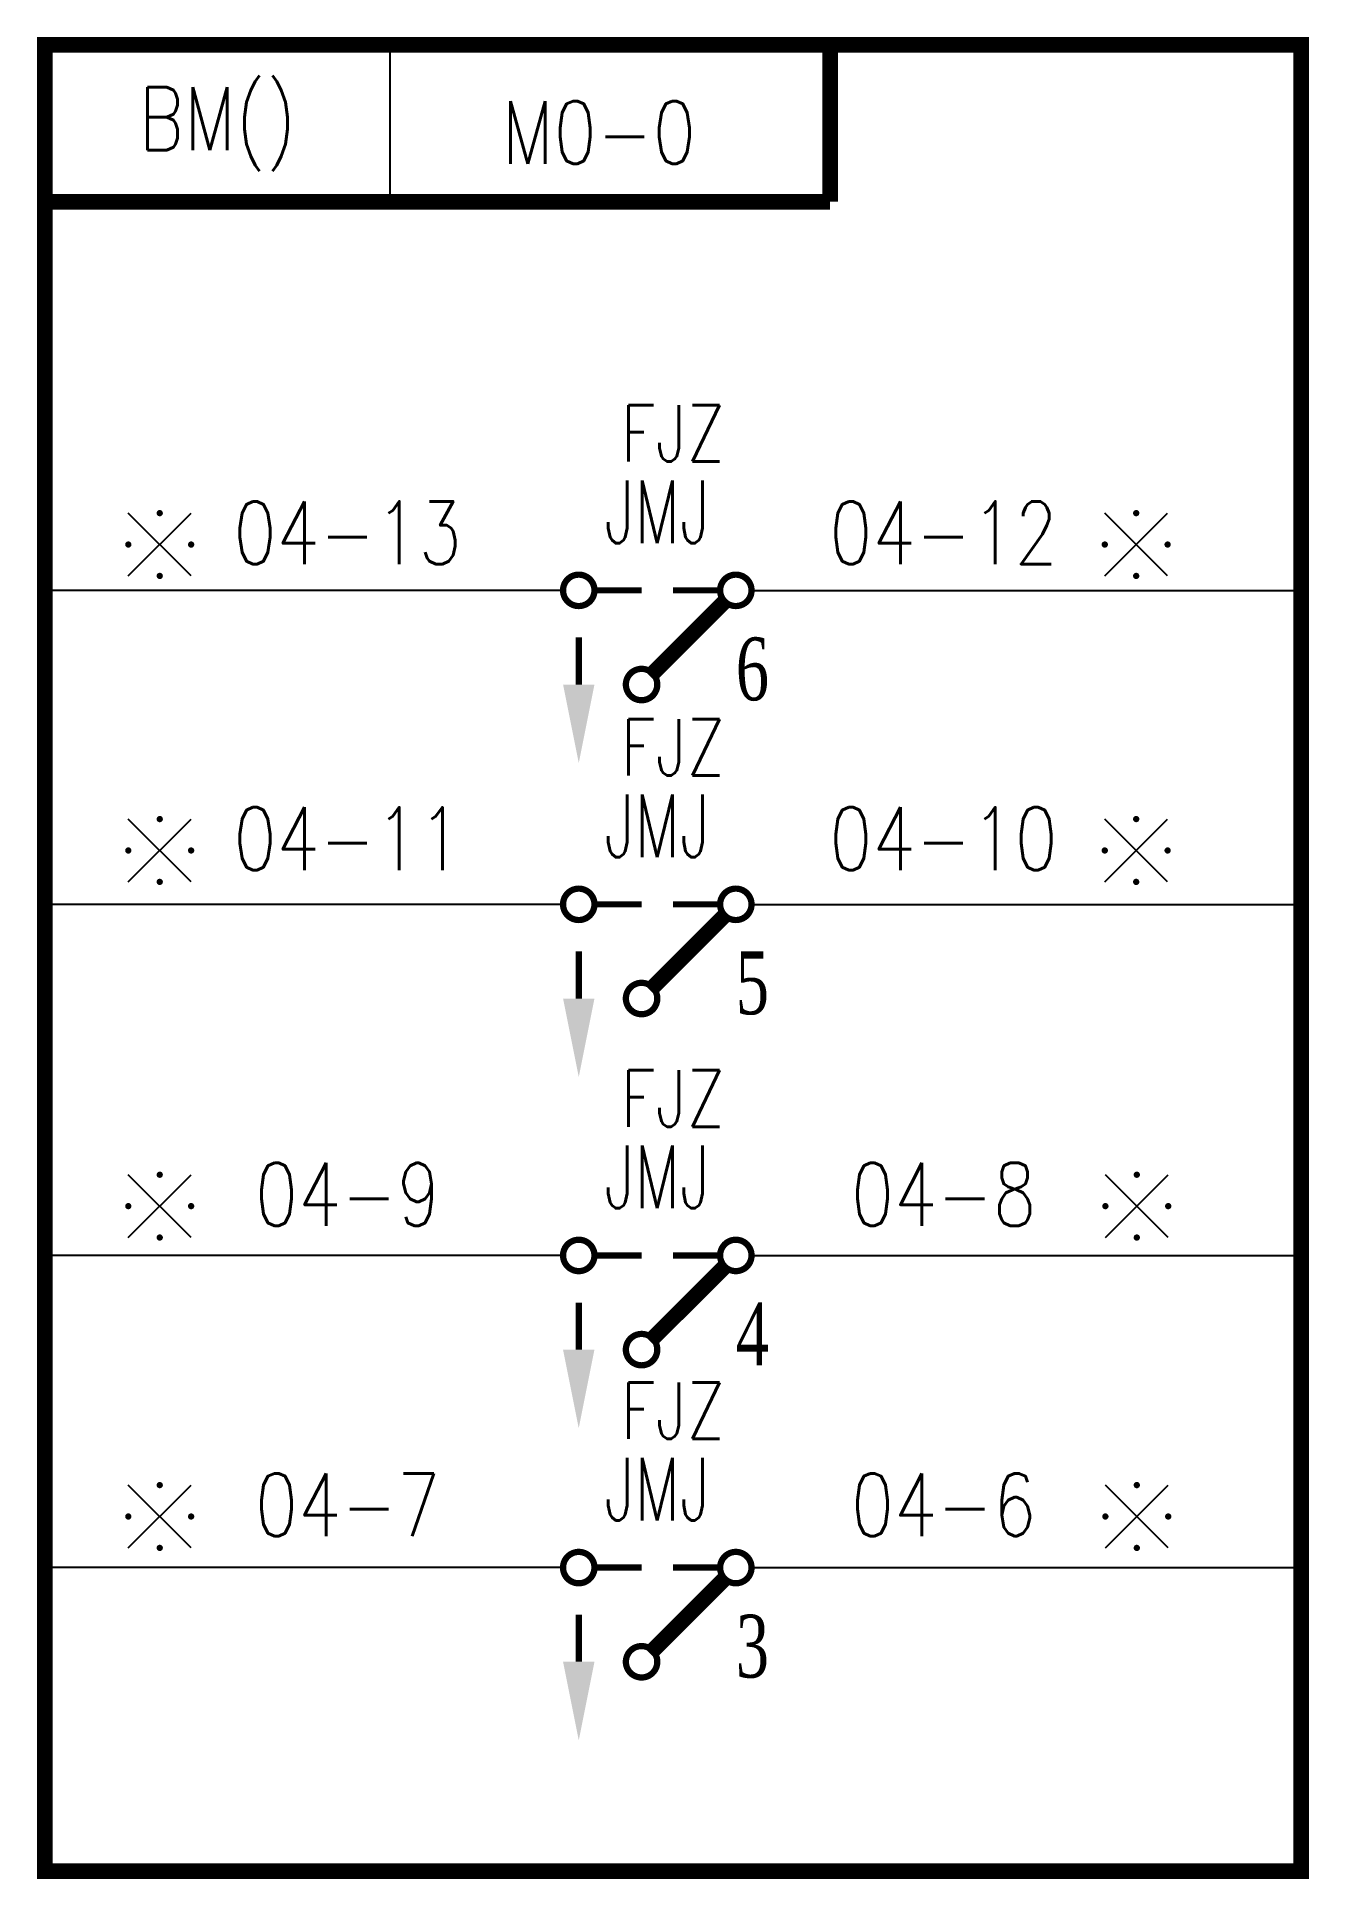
# Model space of a CAD drawing. Header units: millimetres. Extents: x -0.2 to 40.2, y -72.1 to -13.4.
import ezdxf
from ezdxf.enums import TextEntityAlignment as Align

# ---------------------------------------------------------------- set-up
doc = ezdxf.new("R2010")
doc.units = ezdxf.units.MM
doc.styles.add('CHINESE', font='TIMES.TTF', dxfattribs={"width": 0.7})
doc.styles.get("Standard").update_dxf_attribs({"font": 'txt.shx', "bigfont": 'hztxt.shx'})

# ---------------------------------------------------------------- blocks, each defined once
blk = doc.blocks.new('D4')
at = {"const_width": 0.2}
for points in [[(3, 3.5, -1), (3, 2.5, -1), (3, 3.5)], [(0, 0.5, -1), (0, -0.5, -1), (0, 0.5)], [(5, 0.5, -1), (5, -0.5, -1), (5, 0.5)]]:
    blk.add_lwpolyline(points, format="xyb", dxfattribs=at)
for points, const_width in [([(2.732, 2.732), (0.358, 0.358)], 0.5), ([(0.5, 0), (2, 0)], 0.2), ([(3, 0), (4.5, 0)], 0.2)]:
    blk.add_lwpolyline(points, dxfattribs=dict(const_width=const_width))
blk = doc.blocks.new('PZXLX')
at = {"const_width": 0.2}
blk.add_lwpolyline([(-5, -3), (-5, -1.5)], dxfattribs=at)
blk.add_solid([(-4.5, -3), (-5.5, -3), (-5, -5.5)])
at = {"rotation": 180}
blk.add_blockref('D4', (0, 0), dxfattribs=at)
at = {"style": 'CHINESE', "width": 0.7}
blk.add_attdef('NAME', text='', height=2, dxfattribs=at).set_placement((-2.5, 1.5), align=Align.CENTER)
blk.add_attdef('1', (0, -3.5), '', height=2, dxfattribs=at)
blk = doc.blocks.new('E9')
blk.add_line((-14, -5), (-14, 0))
at = {"const_width": 0.5}
for points in [[(-25, 0), (0, 0), (0, -5)], [(-25, 0), (-25, -5), (0, -5)]]:
    blk.add_lwpolyline(points, dxfattribs=at)
blk = doc.blocks.new('conti_2')
for points in [[(-1, -1), (1, 1)], [(1, -1), (-1, 1)]]:
    blk.add_lwpolyline(points)
for points in [[(0.05, 1, 0.1, 0.1, 1), (-0.05, 1, 0.1, 0.1, 1)], [(-0.95, 0, 0.1, 0.1, 1), (-1.05, 0, 0.1, 0.1, 1)], [(1.05, 0, 0.1, 0.1, 1), (0.95, 0, 0.1, 0.1, 1)], [(0.05, -1, 0.1, 0.1, 1), (-0.05, -1, 0.1, 0.1, 1)]]:
    blk.add_lwpolyline(points, format="xyseb", close=True)
at = {"width": 0.7}
blk.add_attdef('1', (1.451, -0.908), '', height=2, dxfattribs=at)

msp = doc.modelspace()

# ---------------------------------------------------------------- linework, layer by layer
at = {"color": 7}
for p, q in [((16.5, -31.028), (0, -31.028)), ((22.5, -31.028), (40, -31.028)), ((16.5, -41.028), (0, -41.028)), ((22.5, -41.028), (40, -41.028)), ((16.5, -52.21), (0, -52.21)), ((22.5, -52.21), (40, -52.21)), ((16.5, -62.152), (0, -62.152)), ((22.5, -62.152), (40, -62.152))]:
    msp.add_line(p, q, dxfattribs=at)
at = {"color": 7, "const_width": 0.5}
msp.add_lwpolyline([(0, -71.825), (40, -71.825), (40, -13.65), (0, -13.65), (0, -71.825)], close=True, dxfattribs=at)

# ---------------------------------------------------------------- block references
at = {"color": 7}
msp.add_blockref('E9', (25, -13.65), dxfattribs=at)
ref = msp.add_blockref('PZXLX', (22, -31.028), dxfattribs=at)
ref.add_attrib('NAME', 'JMJ', dxfattribs={"height": 2, "width": 0.7}).set_placement((19.5, -29.528), align=Align.CENTER)
ref.add_attrib('1', '6', (22, -34.528), dxfattribs={"height": 2, "style": 'CHINESE', "width": 0.7})
at = {"color": 3}
for p in [(3.661, -29.569), (34.745, -29.569), (3.661, -39.313), (34.745, -39.313), (3.661, -50.64), (34.764, -50.64), (3.661, -60.525), (34.764, -60.525)]:
    msp.add_blockref('conti_2', p, dxfattribs=at)
at = {"color": 7}
ref = msp.add_blockref('PZXLX', (22, -41.028), dxfattribs=at)
ref.add_attrib('NAME', 'JMJ', dxfattribs={"height": 2, "width": 0.7}).set_placement((19.5, -39.528), align=Align.CENTER)
ref.add_attrib('1', '5', (22, -44.528), dxfattribs={"height": 2, "style": 'CHINESE', "width": 0.7})
ref = msp.add_blockref('PZXLX', (22, -52.21), dxfattribs=at)
ref.add_attrib('NAME', 'JMJ', dxfattribs={"height": 2, "width": 0.7}).set_placement((19.5, -50.71), align=Align.CENTER)
ref.add_attrib('1', '4', (22, -55.71), dxfattribs={"height": 2, "style": 'CHINESE', "width": 0.7})
ref = msp.add_blockref('PZXLX', (22, -62.152), dxfattribs=at)
ref.add_attrib('NAME', 'JMJ', dxfattribs={"height": 2, "width": 0.7}).set_placement((19.5, -60.652), align=Align.CENTER)
ref.add_attrib('1', '3', (22, -65.652), dxfattribs={"height": 2, "style": 'CHINESE', "width": 0.7})

# ---------------------------------------------------------------- texts
at = {"color": 3, "width": 0.8}
for s, height, p in [('BM()', 2, (5.5, -16.15)), ('M0-0', 2, (17.642, -16.443)), ('FJZ', 1.8, (20, -26.028)), ('FJZ', 1.8, (20, -36.028)), ('FJZ', 1.8, (20, -47.21)), ('FJZ', 1.8, (20, -57.152))]:
    msp.add_text(s, height=height, dxfattribs=at).set_placement(p, align=Align.MIDDLE)
for s, p in [('04-13', (9.642, -30.194)), ('04-12', (28.611, -30.194)), ('04-11', (9.642, -39.938)), ('04-10', (28.611, -39.938)), ('04-9', (9.642, -51.265)), ('04-8', (28.611, -51.265)), ('04-7', (9.642, -61.15)), ('04-6', (28.611, -61.15))]:
    msp.add_text(s, height=2, dxfattribs=at).set_placement(p, align=Align.CENTER)

doc.saveas('drawing.dxf')
